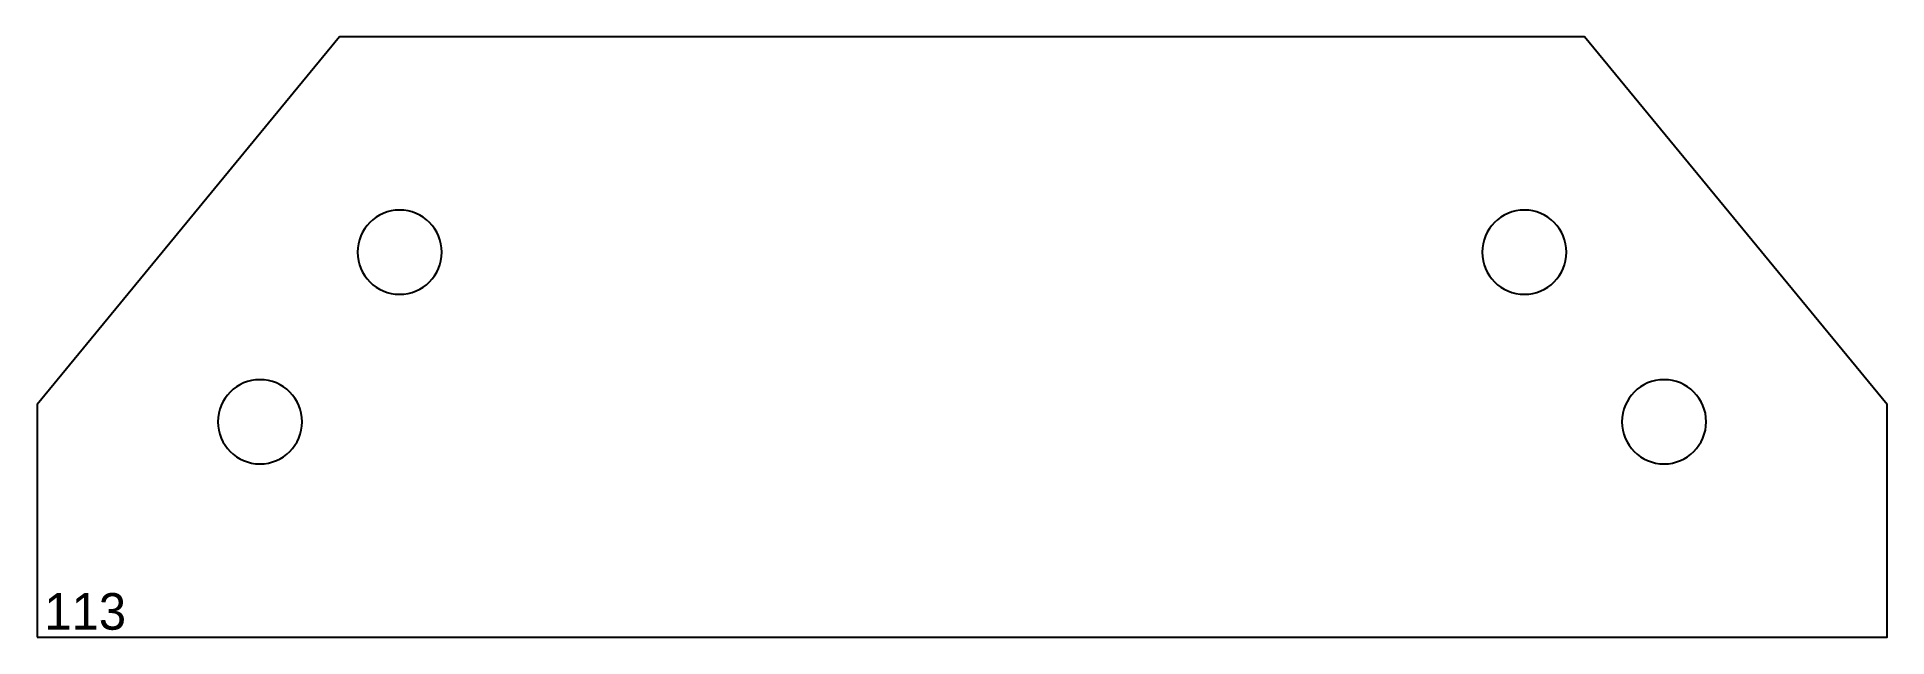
# Model space of a CAD drawing. Header units: millimetres. Extents: x 0 to 505, y 0 to 164.
import ezdxf

# ---------------------------------------------------------------- set-up
doc = ezdxf.new("R2010")
doc.units = ezdxf.units.MM
doc.header["$MEASUREMENT"] = 0
for name, color, linetype in [('ВнешнийКонтур', 7, 'Continuous'), ('Нумерация', 7, 'Continuous'), ('Отверстие', 7, 'Continuous')]:
    doc.layers.add(name, color=color, linetype=linetype)

msp = doc.modelspace()

# ---------------------------------------------------------------- linework, layer by layer
at = {"layer": 'ВнешнийКонтур', "color": 0, "linetype": 'Continuous'}
msp.add_lwpolyline([(0, 0), (504.9, 0), (504.9, 63.54), (422.3, 163.92), (82.6, 163.92), (0, 63.54)], close=True, dxfattribs=at)
at = {"layer": 'Отверстие', "color": 0, "linetype": 'Continuous'}
for points in [[(110.47, 105.13, 1), (87.47, 105.13, 1), (110.47, 105.13)], [(417.43, 105.13, 1), (394.43, 105.13, 1), (417.43, 105.13)], [(72.35, 58.8, 1), (49.35, 58.8, 1), (72.35, 58.8)], [(455.55, 58.8, 1), (432.55, 58.8, 1), (455.55, 58.8)]]:
    msp.add_lwpolyline(points, format="xyb", dxfattribs=at)

# ---------------------------------------------------------------- texts
at = {"layer": 'Нумерация', "color": 0, "linetype": 'Continuous'}
msp.add_text('113', height=10, dxfattribs=at).set_placement((2, 2))

doc.saveas('drawing.dxf')
